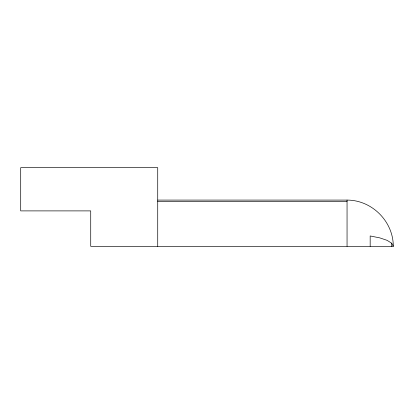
<?xml version="1.0" encoding="UTF-8"?>
<svg xmlns="http://www.w3.org/2000/svg" width="414" height="414" viewBox="0 0 414 414"><rect width="100%" height="100%" fill="white"/><g stroke="black" fill="none" stroke-linecap="round" stroke-linejoin="round"><path stroke-width="0.62" d="M157.724 200.086L347.051 200.086C371.958 200.05 393.331 221.423 393.3 246.335L90.723 246.335L90.723 210.892L20.7 210.892L20.7 167.665L157.724 167.665L157.724 246.335M157.724 201.659L347.051 201.659M393.3 246.335L391.722 243.235L387.106 240.348L379.752 237.869L370.173 235.97L370.173 246.335M391.722 243.235L391.722 246.335M347.051 200.086L347.051 246.335"/></g></svg>
